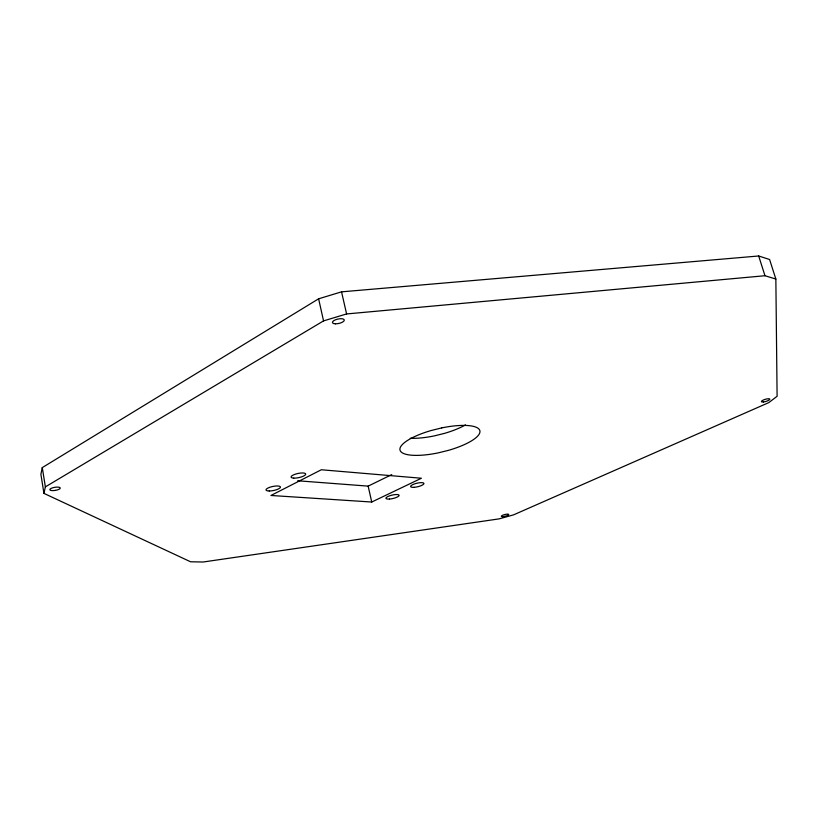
<?xml version="1.0" encoding="UTF-8"?>
<svg xmlns="http://www.w3.org/2000/svg" width="818" height="818" viewBox="0 0 818 818"><rect width="100%" height="100%" fill="white"/><g stroke="black" fill="none" stroke-linecap="round" stroke-linejoin="round"><path stroke-width="1.23" d="M42.28 467.61L40.9 474.317L43.947 493.387L190.553 561.772L203.099 562.017L499.113 518.878L513.561 514.859L768.767 402.62L777.1 396.28L775.853 279.05L769.595 259.5L758.685 255.983L341.546 291.842L318.611 298.805L42.28 467.61L45.368 486.884L43.947 493.387M45.368 486.884L323.55 320.891L346.597 313.948L764.973 275.727L775.853 279.05M297.67 480.769L368.151 486.127L391.74 474.604M371.74 502.027L421.403 478.244L321.331 469.757L270.952 495.473L371.74 502.027L368.151 486.127M758.685 255.983L764.973 275.727M341.546 291.842L346.597 313.948M318.611 298.805L323.55 320.891M465.493 424.9A40.941 12.209 -13.6 0 1 444.44 433.387L434.317 435.892A40.941 12.209 -13.6 0 1 410.227 438.284M441.7 427.906L431.025 430.554A41.084 11.8 -13.6 0 0 400.084 450.319A41.084 11.8 -13.6 0 0 438.397 452.835L448.55 450.319A41.084 11.8 -13.6 0 0 479.818 430.544A41.084 11.8 -13.6 0 0 441.7 427.906M55.174 490.411L53.835 490.565A5.266 1.554 -9.2 0 1 49.878 489.45A5.266 1.554 -9.2 0 1 54.918 487.303L56.278 487.15A5.266 1.554 -9.2 0 1 60.215 488.264A5.266 1.554 -9.2 0 1 55.174 490.411M414.082 487.324A6.861 1.81 -13.3 0 0 423.969 483.489A6.861 1.81 -13.3 0 0 413.785 484.174A6.861 1.81 -13.3 0 0 414.082 487.324M269.224 490.994A7.393 2.065 -11.7 0 0 280.462 487.211A7.393 2.065 -11.7 0 0 269.981 487.211A7.393 2.065 -11.7 0 0 269.224 490.994M293.754 478.131A7.495 2.127 -12 0 0 305.635 474.481A7.495 2.127 -12 0 0 295.799 474.021A7.495 2.127 -12 0 0 293.754 478.131M389.46 499.062A6.779 1.759 -13 0 0 399.133 495.309A6.779 1.759 -13 0 0 388.979 496.045A6.779 1.759 -13 0 0 389.46 499.062M335.431 323.826A6.074 2.26 -12.5 0 0 344.317 320.114A6.074 2.26 -12.5 0 0 335.339 319.848A6.074 2.26 -12.5 0 0 335.431 323.826M502.927 516.628A3.793 0.879 -14 0 0 508.724 514.614A3.793 0.879 -14 0 0 503.53 514.921A3.793 0.879 -14 0 0 502.927 516.628M763.501 401.955A4.387 1.115 -16.7 0 0 769.81 399.194A4.387 1.115 -16.7 0 0 763.48 399.961A4.387 1.115 -16.7 0 0 763.501 401.955"/></g></svg>
